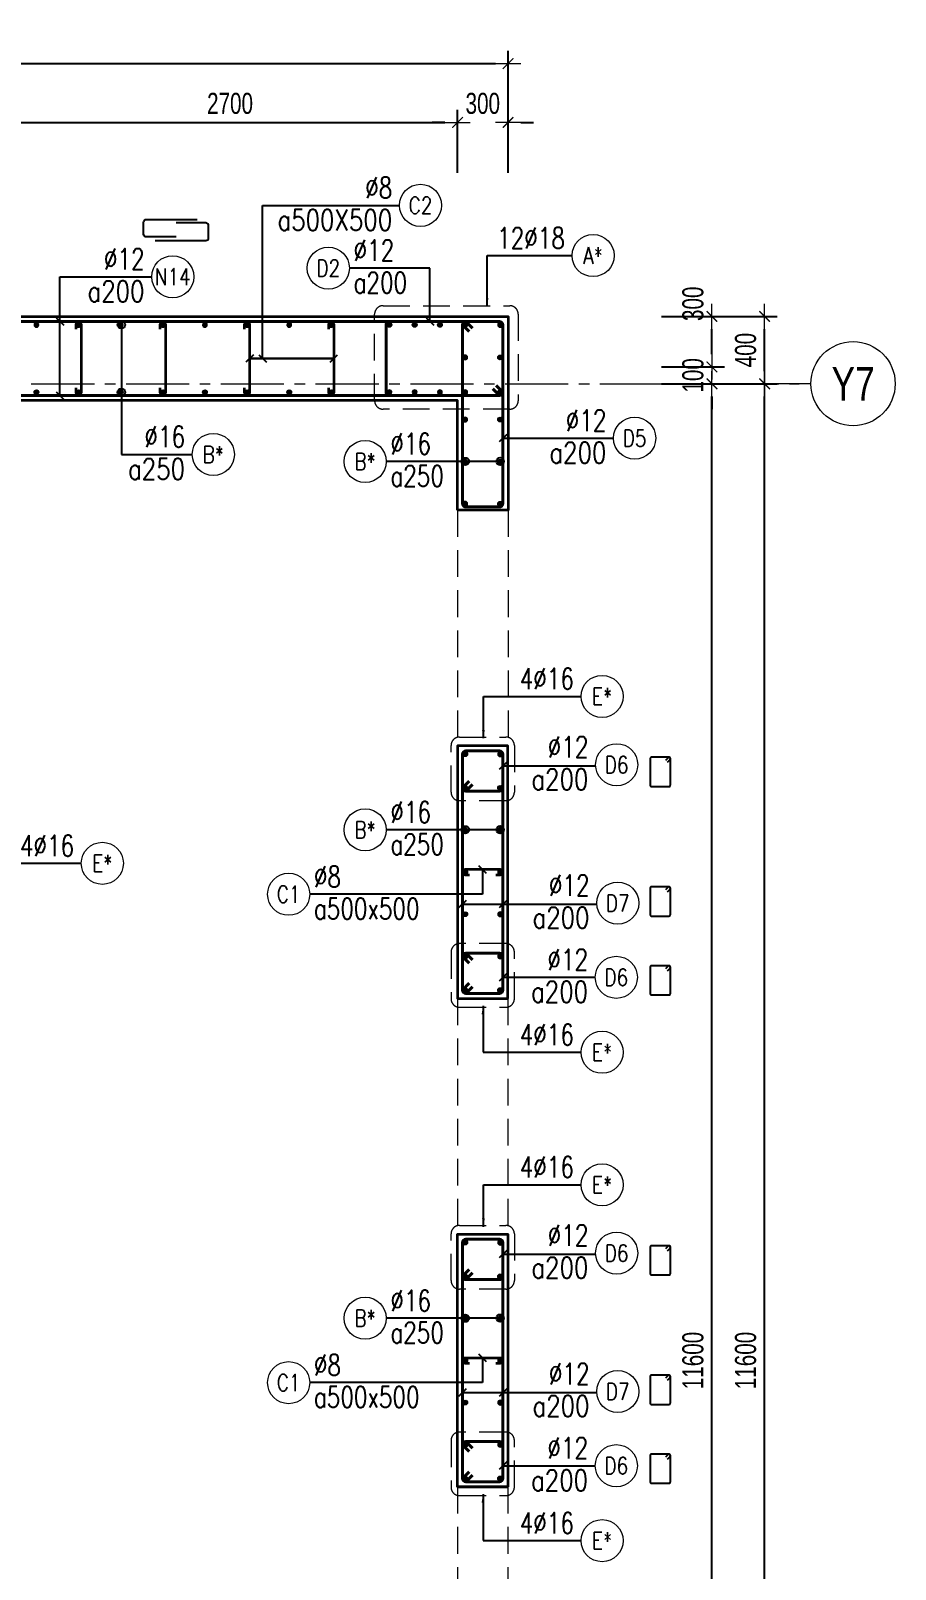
# Model space of a CAD drawing. Header units: millimetres. Extents: x 988833 to 1318015, y -9365 to 47591.
# Drawn here: x 1003774 to 1008904, y 37966 to 47101 of the extents above; entities that cross this region are included whole.
import ezdxf
from ezdxf.enums import TextEntityAlignment as Align

# ---------------------------------------------------------------- set-up
doc = ezdxf.new("R2010")
doc.units = ezdxf.units.MM
doc.header["$MEASUREMENT"] = 0
doc.linetypes.add('HIDDEN2', pattern=[4.7625, 3.175, -1.5875])
doc.linetypes.add('OF_Grid_1$0$CENTER2', pattern=[1.125, 0.75, -0.125, 0.125, -0.125])
doc.layers.get('0').update_dxf_attribs({"lineweight": 20})
doc.layers.get('Defpoints').update_dxf_attribs({"color": 151, "lineweight": 9})
for name, color, linetype, lineweight in [('KC-LEADER', 153, 'Continuous', 18), ('KC-THEP', 6, 'Continuous', 40), ('NDC_S_BEAM', 3, 'HIDDEN2', 20), ('NDC_S_DIM', 1, 'Continuous', 15), ('NDC_S_HIDDEN', 8, 'HIDDEN2', 13), ('NDC_S_LEADER', 1, 'Continuous', 15), ('NDC_S_REBAR', 4, 'Continuous', 35), ('NDC_S_STIRRUP', 4, 'Continuous', 40), ('NDC_S_VN TEXT', 7, 'Continuous', 20), ('NDC_S_WALL', 6, 'Continuous', 35), ('OF_Grid_1$0$NDC_S_AXIS', 5, 'OF_Grid_1$0$CENTER2', 13), ('OF_Grid_1$0$NDC_S_SYMBOL', 1, 'Continuous', 15), ('OF_Grid_1$0$NDC_S_TEXT SYMBOL', 7, 'Continuous', 20)]:
    doc.layers.add(name, color=color, linetype=linetype, lineweight=lineweight)
doc.layers.add('Leader', color=6, linetype='Continuous')
doc.layers.add('Ligature', color=1, linetype='Continuous')
doc.styles.add('NDC_ARIAL', font='arial.ttf', dxfattribs={"width": 0.85})
doc.styles.add('NDC_DIM', font='', dxfattribs={"width": 0.75})
doc.styles.add('NDC_EN TXT', font='romans.shx', dxfattribs={"width": 0.8})
doc.styles.add('OF_Grid_1$0$NDC_ANNO', font='', dxfattribs={"width": 0.8})
doc.styles.get('NDC_DIM').set_extended_font_data('Dotum')
doc.styles.get('OF_Grid_1$0$NDC_ANNO').set_extended_font_data('Dotum')
doc.dimstyles.new('NDC_1-50', dxfattribs={"dimscale": 50, "dimtxt": 2.5, "dimasz": 1, "dimexe": 1.5, "dimexo": 0, "dimgap": 0.8, "dimtad": 1, "dimdec": 0, "dimdsep": 46, "dimtxsty": 'NDC_ARIAL', "dimblk": 'DIMMARK', "dimcen": 49999.938995, "dimdle": 1.5, "dimclrd": 1, "dimclre": 1, "dimclrt": 3, "dimadec": 0, "dimazin": 0, "dimtfac": 1, "dimtdec": 0, "dimtix": 1, "dimtmove": 2, "dimatfit": 3, "dimfxl": 1, "dimarcsym": 0})
doc.dimstyles.new('NDC_dim_25', dxfattribs={"dimscale": 25, "dimtxt": 2.5, "dimasz": 1.5, "dimexe": 1.5, "dimexo": 2.5, "dimgap": 1, "dimtad": 1, "dimdec": 0, "dimzin": 0, "dimdsep": 46, "dimtxsty": 'NDC_DIM', "dimblk": 'DIMMARK', "dimcen": 0.09, "dimdle": 1.2, "dimclrd": 1, "dimclre": 1, "dimclrt": 3, "dimadec": 0, "dimazin": 0, "dimtfac": 1, "dimtdec": 0, "dimtix": 1, "dimtofl": 0, "dimtmove": 0, "dimatfit": 3, "dimfxl": 6, "dimfxlon": 1, "dimtolj": 1, "dimtzin": 0, "dimarcsym": 0})
doc.dimstyles.new('NDC_dim_30', dxfattribs={"dimscale": 30, "dimtxt": 2.5, "dimasz": 1.5, "dimexe": 1.5, "dimexo": 2.5, "dimgap": 1, "dimtad": 1, "dimdec": 0, "dimzin": 0, "dimdsep": 46, "dimtxsty": 'NDC_DIM', "dimblk": 'DIMMARK', "dimcen": 0.09, "dimdle": 1.2, "dimclrd": 1, "dimclre": 1, "dimclrt": 3, "dimadec": 0, "dimazin": 0, "dimtfac": 1, "dimtdec": 0, "dimtix": 1, "dimtofl": 0, "dimtmove": 0, "dimatfit": 3, "dimfxl": 6, "dimfxlon": 1, "dimtolj": 1, "dimtzin": 0, "dimarcsym": 0})
doc.dimstyles.new('NDC_dim_50', dxfattribs={"dimscale": 50, "dimtxt": 2.5, "dimasz": 1.5, "dimexe": 1.5, "dimexo": 2.5, "dimgap": 1, "dimtad": 1, "dimdec": 0, "dimzin": 0, "dimdsep": 46, "dimtxsty": 'NDC_DIM', "dimblk": 'DIMMARK', "dimcen": 0.09, "dimdle": 1.2, "dimclrd": 1, "dimclre": 1, "dimclrt": 3, "dimadec": 0, "dimazin": 0, "dimtfac": 1, "dimtdec": 0, "dimtix": 1, "dimtofl": 0, "dimtmove": 0, "dimatfit": 3, "dimfxl": 6, "dimfxlon": 1, "dimtolj": 1, "dimtzin": 0, "dimarcsym": 0})

# ---------------------------------------------------------------- blocks, each defined once
blk = doc.blocks.new('DIMMARK')
at = {"layer": 'NDC_S_DIM', "color": 1}
blk.add_line((-1.5, 0), (1, 0), dxfattribs=at)
at = {"layer": 'NDC_S_DIM', "color": 2, "const_width": 0.1}
blk.add_lwpolyline([(-0.42, -0.42), (0.42, 0.42)], dxfattribs=at)
blk = doc.blocks.new('*U9')
blk.add_circle((2.5, 0), 2.5)
at = {"layer": 'NDC_S_VN TEXT', "color": 3, "style": 'NDC_EN TXT', "width": 0.75}
blk.add_attdef('DK2', text='', height=2.5, dxfattribs=at).set_placement((-0.85, 0.85), align=Align.RIGHT)
at = {"layer": 'NDC_S_VN TEXT', "color": 7, "style": 'NDC_EN TXT', "width": 0.8}
blk.add_attdef('SH3', text='', height=2, dxfattribs=at).set_placement((2.5, 0), align=Align.MIDDLE)
blk = doc.blocks.new('THEP')
at = {"layer": 'KC-LEADER', "color": 6}
blk.add_circle((0, 0), 14, dxfattribs=at)
at = {"layer": 'KC-THEP'}
for p, q in [((-14, 0), (14, 0)), ((9.9, 9.9), (-9.9, -9.9)), ((-9.9, 9.9), (9.9, -9.9)), ((0, 14), (0, -14))]:
    blk.add_line(p, q, dxfattribs=at)
blk = doc.blocks.new('*U10')
blk.add_circle((2.5, 0), 2.5)
at = {"layer": 'NDC_S_VN TEXT', "color": 3, "style": 'NDC_EN TXT'}
for tag, width, p in [('DK2', 0.75, (-0.85, 0.85)), ('KC2', 0.8, (-0.85, -2.97))]:
    blk.add_attdef(tag, text='', height=2.5, dxfattribs=dict(at, width=width)).set_placement(p, align=Align.RIGHT)
at = {"layer": 'NDC_S_VN TEXT', "color": 7, "style": 'NDC_EN TXT', "width": 0.8}
blk.add_attdef('SH3', text='', height=2, dxfattribs=at).set_placement((2.5, 0), align=Align.MIDDLE)
blk = doc.blocks.new('*U137')
at = {"layer": 'KC-THEP', "xscale": -1, "rotation": 170.331435563619}
blk.add_blockref('THEP', (0, 200), dxfattribs=at)
at = {"layer": 'KC-THEP', "rotation": 9.668564436380946}
blk.add_blockref('THEP', (0, -200), dxfattribs=at)
blk = doc.blocks.new('*U136')
at = {"layer": 'NDC_S_HIDDEN', "color": 0, "linetype": 'ByBlock', "lineweight": -2, "transparency": 16777216}
for p in [(0, 0), (250, 0), (500, 0), (750, 0), (1000, 0), (1250, 0), (1500, 0), (1750, 0)]:
    blk.add_blockref('*U137', p, dxfattribs=at)
blk = doc.blocks.new('*U139')
at = {"layer": 'NDC_S_REBAR'}
blk.add_lwpolyline([(-15, 175), (-15, 200, -1), (15, 200), (15, -200, -1), (-15, -200), (-15, -175)], format="xyb", dxfattribs=at)
blk = doc.blocks.new('*U138')
at = {"layer": 'NDC_S_HIDDEN', "color": 0, "linetype": 'ByBlock', "lineweight": -2, "transparency": 16777216}
for p in [(0, 0), (500, 0), (1000, 0), (1500, 0)]:
    blk.add_blockref('*U139', p, dxfattribs=at)
blk = doc.blocks.new('*U11')
blk.add_circle((-2.5, 0), 2.5)
at = {"layer": 'NDC_S_VN TEXT', "color": 3, "style": 'NDC_EN TXT', "width": 0.75}
for tag, p in [('DK1', (0.5, 0.85)), ('KC1', (0.5, -2.97))]:
    blk.add_attdef(tag, p, '', height=2.5, dxfattribs=at)
at = {"layer": 'NDC_S_VN TEXT', "color": 7, "style": 'NDC_EN TXT', "width": 0.8}
blk.add_attdef('SH2', text='', height=2, dxfattribs=at).set_placement((-2.5, 0), align=Align.MIDDLE)
blk = doc.blocks.new('A$C72321851')
at = {"layer": 'Ligature'}
for points in [[(-60.9, -129.3), (-60.9, 170.9, -0.414214), (-43.3, 188.5), (25.8, 188.5, -0.414214), (43.4, 170.9), (43.4, -4.3)], [(-39.7, -4.3), (-39.7, -179.5, 0.414214), (-22.1, -197.1), (47, -197.1, 0.414214), (64.6, -179.5), (64.6, 120.7)]]:
    blk.add_lwpolyline(points, format="xyb", dxfattribs=at)
blk = doc.blocks.new('*D181')
at = {"layer": 'Defpoints', "color": 0, "ltscale": 200, "transparency": 16777216}
for p in [(1006606.6, 46906.4), (999806.4, 44783.5), (1006606.6, 44153.7)]:
    blk.add_point(p, dxfattribs=at)
at = {"layer": 'NDC_S_DIM', "color": 1, "lineweight": -2, "ltscale": 200, "transparency": 16777216}
for p, q in [((999806.4, 46606.4), (999806.4, 46981.4)), ((1006606.6, 46606.4), (1006606.6, 46981.4)), ((999881.4, 46906.4), (1006531.6, 46906.4))]:
    blk.add_line(p, q, dxfattribs=at)
at = {"layer": 'NDC_S_DIM', "color": 1, "lineweight": -2, "ltscale": 200, "transparency": 16777216, "xscale": 75, "yscale": 75, "zscale": 75, "rotation": 180}
blk.add_blockref('DIMMARK', (999806.4, 46906.4), dxfattribs=at)
at = {"layer": 'NDC_S_DIM', "color": 1, "lineweight": -2, "ltscale": 200, "transparency": 16777216, "xscale": 75, "yscale": 75, "zscale": 75}
blk.add_blockref('DIMMARK', (1006606.6, 46906.4), dxfattribs=at)
at = {"layer": 'NDC_S_DIM', "color": 3, "ltscale": 200, "transparency": 16777216, "insert": (1003206.5, 47019), "char_height": 125, "attachment_point": 5, "style": 'NDC_DIM'}
blk.add_mtext('\\A1;6800', dxfattribs=at)
blk = doc.blocks.new('*D189')
at = {"layer": 'Defpoints', "color": 0, "transparency": 16777216}
for p in [(1005976.3, 45004.9), (1007816.4, 45004.9), (1005867, 33404.9)]:
    blk.add_point(p, dxfattribs=at)
at = {"layer": 'NDC_S_DIM', "color": 1, "lineweight": -2, "transparency": 16777216}
for p, q in [((1007516.4, 45004.9), (1007891.4, 45004.9)), ((1007816.4, 33479.9), (1007816.4, 44929.9)), ((1007516.4, 33404.9), (1007891.4, 33404.9))]:
    blk.add_line(p, q, dxfattribs=at)
at = {"layer": 'NDC_S_DIM', "color": 1, "lineweight": -2, "transparency": 16777216, "xscale": 75, "yscale": 75, "zscale": 75}
for p, rotation in [((1007816.4, 45004.9), 90), ((1007816.4, 33404.9), 270)]:
    blk.add_blockref('DIMMARK', p, dxfattribs=dict(at, rotation=rotation))
at = {"layer": 'NDC_S_DIM', "color": 3, "transparency": 16777216, "insert": (1007703.8, 39204.9), "char_height": 125, "attachment_point": 5, "rotation": 90, "style": 'NDC_DIM'}
blk.add_mtext('\\A1;11600', dxfattribs=at)
blk = doc.blocks.new('*D190')
at = {"layer": 'Defpoints', "color": 0, "ltscale": 200, "transparency": 16777216}
for p in [(1006305.6, 45104.9), (1007816.4, 45104.9), (1005976.3, 45004.9)]:
    blk.add_point(p, dxfattribs=at)
at = {"layer": 'NDC_S_DIM', "color": 1, "lineweight": -2, "ltscale": 200, "transparency": 16777216}
for p, q in [((1007816.4, 45179.9), (1007816.4, 45254.9)), ((1007516.4, 45104.9), (1007891.4, 45104.9)), ((1007516.4, 45004.9), (1007891.4, 45004.9)), ((1007816.4, 44929.9), (1007816.4, 44854.9))]:
    blk.add_line(p, q, dxfattribs=at)
at = {"layer": 'NDC_S_DIM', "color": 1, "lineweight": -2, "ltscale": 200, "transparency": 16777216, "xscale": 75, "yscale": 75, "zscale": 75}
for p, rotation in [((1007816.4, 45104.9), 270), ((1007816.4, 45004.9), 90)]:
    blk.add_blockref('DIMMARK', p, dxfattribs=dict(at, rotation=rotation))
at = {"layer": 'NDC_S_DIM', "color": 3, "ltscale": 200, "transparency": 16777216, "insert": (1007703.8, 45054.9), "char_height": 125, "attachment_point": 5, "rotation": 90, "style": 'NDC_DIM'}
blk.add_mtext('\\A1;100', dxfattribs=at)
blk = doc.blocks.new('*D191')
at = {"layer": 'Defpoints', "color": 0, "ltscale": 200, "transparency": 16777216}
for p in [(1006605.6, 45404.9), (1007816.4, 45404.9), (1006305.6, 45104.9)]:
    blk.add_point(p, dxfattribs=at)
at = {"layer": 'NDC_S_DIM', "color": 1, "lineweight": -2, "ltscale": 200, "transparency": 16777216}
for p, q in [((1007516.4, 45404.9), (1007891.4, 45404.9)), ((1007816.4, 45179.9), (1007816.4, 45329.9)), ((1007516.4, 45104.9), (1007891.4, 45104.9))]:
    blk.add_line(p, q, dxfattribs=at)
at = {"layer": 'NDC_S_DIM', "color": 1, "lineweight": -2, "ltscale": 200, "transparency": 16777216, "xscale": 75, "yscale": 75, "zscale": 75}
for p, rotation in [((1007816.4, 45404.9), 90), ((1007816.4, 45104.9), 270)]:
    blk.add_blockref('DIMMARK', p, dxfattribs=dict(at, rotation=rotation))
at = {"layer": 'NDC_S_DIM', "color": 3, "ltscale": 200, "transparency": 16777216, "insert": (1007703.8, 45479.9), "char_height": 125, "attachment_point": 5, "rotation": 90, "style": 'NDC_DIM'}
blk.add_mtext('\\A1;300', dxfattribs=at)
blk = doc.blocks.new('*D166')
at = {"layer": 'Defpoints', "color": 0, "ltscale": 200, "transparency": 16777216}
for p in [(1006491.8, 45004.9), (1008129, 45004.9), (1006491.7, 33405.2)]:
    blk.add_point(p, dxfattribs=at)
at = {"layer": 'NDC_S_DIM', "color": 1, "lineweight": -2, "ltscale": 200, "transparency": 16777216}
for p, q in [((1007829, 45004.9), (1008204, 45004.9)), ((1008129, 33480.2), (1008129, 44929.9)), ((1007829, 33405.2), (1008204, 33405.2))]:
    blk.add_line(p, q, dxfattribs=at)
at = {"layer": 'NDC_S_DIM', "color": 1, "lineweight": -2, "ltscale": 200, "transparency": 16777216, "xscale": 75, "yscale": 75, "zscale": 75}
for p, rotation in [((1008129, 45004.9), 90), ((1008129, 33405.2), 270)]:
    blk.add_blockref('DIMMARK', p, dxfattribs=dict(at, rotation=rotation))
at = {"layer": 'NDC_S_DIM', "color": 3, "ltscale": 200, "transparency": 16777216, "insert": (1008016.4, 39205), "char_height": 125, "attachment_point": 5, "rotation": 90, "style": 'NDC_DIM'}
blk.add_mtext('\\A1;11600', dxfattribs=at)
blk = doc.blocks.new('*D167')
at = {"layer": 'Defpoints', "color": 0, "ltscale": 200, "transparency": 16777216}
for p in [(1006605.6, 45404.9), (1008129, 45404.9), (1006491.8, 45004.9)]:
    blk.add_point(p, dxfattribs=at)
at = {"layer": 'NDC_S_DIM', "color": 1, "lineweight": -2, "ltscale": 200, "transparency": 16777216}
for p, q in [((1007829, 45404.9), (1008204, 45404.9)), ((1008129, 45079.9), (1008129, 45329.9)), ((1007829, 45004.9), (1008204, 45004.9))]:
    blk.add_line(p, q, dxfattribs=at)
at = {"layer": 'NDC_S_DIM', "color": 1, "lineweight": -2, "ltscale": 200, "transparency": 16777216, "xscale": 75, "yscale": 75, "zscale": 75}
for p, rotation in [((1008129, 45404.9), 90), ((1008129, 45004.9), 270)]:
    blk.add_blockref('DIMMARK', p, dxfattribs=dict(at, rotation=rotation))
at = {"layer": 'NDC_S_DIM', "color": 3, "ltscale": 200, "transparency": 16777216, "insert": (1008016.4, 45204.9), "char_height": 125, "attachment_point": 5, "rotation": 90, "style": 'NDC_DIM'}
blk.add_mtext('\\A1;400', dxfattribs=at)
blk = doc.blocks.new('*U57')
at = {"layer": 'OF_Grid_1$0$NDC_S_SYMBOL'}
blk.add_line((-5, 0), (-9, 0), dxfattribs=at)
blk.add_circle((0, 0), 5, dxfattribs=at)
at = {"layer": 'OF_Grid_1$0$NDC_S_TEXT SYMBOL', "color": 7, "style": 'OF_Grid_1$0$NDC_ANNO', "width": 0.8}
blk.add_attdef('GRID', text='', height=4, rotation=90, dxfattribs=at).set_placement((0, 0), align=Align.MIDDLE)
blk = doc.blocks.new('*D142')
at = {"layer": 'Defpoints', "color": 0, "ltscale": 200, "transparency": 16777216}
for p in [(1006306.4, 46556.7), (1003606.4, 44853.7), (1006306.4, 44718.9)]:
    blk.add_point(p, dxfattribs=at)
at = {"layer": 'NDC_S_DIM', "color": 1, "lineweight": -2, "ltscale": 200, "transparency": 16777216}
for p, q in [((1003606.4, 46256.7), (1003606.4, 46631.7)), ((1006306.4, 46256.7), (1006306.4, 46631.7)), ((1003681.4, 46556.7), (1006231.4, 46556.7))]:
    blk.add_line(p, q, dxfattribs=at)
at = {"layer": 'NDC_S_DIM', "color": 1, "lineweight": -2, "ltscale": 200, "transparency": 16777216, "xscale": 75, "yscale": 75, "zscale": 75, "rotation": 180}
blk.add_blockref('DIMMARK', (1003606.4, 46556.7), dxfattribs=at)
at = {"layer": 'NDC_S_DIM', "color": 1, "lineweight": -2, "ltscale": 200, "transparency": 16777216, "xscale": 75, "yscale": 75, "zscale": 75}
blk.add_blockref('DIMMARK', (1006306.4, 46556.7), dxfattribs=at)
at = {"layer": 'NDC_S_DIM', "color": 3, "ltscale": 200, "transparency": 16777216, "insert": (1004956.4, 46669.2), "char_height": 125, "attachment_point": 5, "style": 'NDC_DIM'}
blk.add_mtext('\\A1;2700', dxfattribs=at)
blk = doc.blocks.new('*D143')
at = {"layer": 'Defpoints', "color": 0, "ltscale": 200, "transparency": 16777216}
for p in [(1006606.4, 46556.7), (1006306.4, 44718.9), (1006606.4, 44718.9)]:
    blk.add_point(p, dxfattribs=at)
at = {"layer": 'NDC_S_DIM', "color": 1, "lineweight": -2, "ltscale": 200, "transparency": 16777216}
for p, q in [((1006306.4, 46256.7), (1006306.4, 46631.7)), ((1006606.4, 46256.7), (1006606.4, 46631.7)), ((1006231.4, 46556.7), (1006156.4, 46556.7)), ((1006681.4, 46556.7), (1006756.4, 46556.7))]:
    blk.add_line(p, q, dxfattribs=at)
at = {"layer": 'NDC_S_DIM', "color": 1, "lineweight": -2, "ltscale": 200, "transparency": 16777216, "xscale": 75, "yscale": 75, "zscale": 75}
blk.add_blockref('DIMMARK', (1006306.4, 46556.7), dxfattribs=at)
at = {"layer": 'NDC_S_DIM', "color": 1, "lineweight": -2, "ltscale": 200, "transparency": 16777216, "xscale": 75, "yscale": 75, "zscale": 75, "rotation": 180}
blk.add_blockref('DIMMARK', (1006606.4, 46556.7), dxfattribs=at)
at = {"layer": 'NDC_S_DIM', "color": 3, "ltscale": 200, "transparency": 16777216, "insert": (1006456.4, 46669.2), "char_height": 125, "attachment_point": 5, "style": 'NDC_DIM'}
blk.add_mtext('\\A1;300', dxfattribs=at)

msp = doc.modelspace()

# ---------------------------------------------------------------- linework, layer by layer
at = {"layer": 'Ligature'}
for points in [[(1007551.7, 42757.1), (1007567.6, 42773.1, 0.668179), (1007561.9, 42787), (1007457.2, 42787, 0.414214), (1007449.1, 42778.9), (1007449.1, 42621.8, 0.414214), (1007457.2, 42613.6), (1007561.9, 42613.6, 0.414214), (1007570, 42621.8), (1007570, 42778.9, 0.668179), (1007556.1, 42784.6), (1007540.1, 42768.7)], [(1007551.7, 41988), (1007567.6, 42003.9, 0.668179), (1007561.8, 42017.9), (1007457.2, 42017.9, 0.414214), (1007449.1, 42009.7), (1007449.1, 41852.6, 0.414214), (1007457.2, 41844.4), (1007561.8, 41844.4, 0.414214), (1007570, 41852.6), (1007570, 42009.7, 0.668179), (1007556.1, 42015.5), (1007540.1, 41999.5)], [(1007551.7, 41519.4), (1007567.6, 41535.4, 0.668179), (1007561.8, 41549.3), (1007457.2, 41549.3, 0.414214), (1007449.1, 41541.1), (1007449.1, 41384, 0.414214), (1007457.2, 41375.9), (1007561.8, 41375.9, 0.414214), (1007570, 41384), (1007570, 41541.1, 0.668179), (1007556.1, 41546.9), (1007540.1, 41530.9)], [(1007551.7, 39857.1), (1007567.6, 39873.1, 0.668179), (1007561.9, 39887), (1007457.2, 39887, 0.414214), (1007449.1, 39878.9), (1007449.1, 39721.8, 0.414214), (1007457.2, 39713.6), (1007561.9, 39713.6, 0.414214), (1007570, 39721.8), (1007570, 39878.9, 0.668179), (1007556.1, 39884.6), (1007540.1, 39868.7)], [(1007551.7, 39088), (1007567.6, 39103.9, 0.668179), (1007561.8, 39117.9), (1007457.2, 39117.9, 0.414214), (1007449.1, 39109.7), (1007449.1, 38952.6, 0.414214), (1007457.2, 38944.4), (1007561.8, 38944.4, 0.414214), (1007570, 38952.6), (1007570, 39109.7, 0.668179), (1007556.1, 39115.5), (1007540.1, 39099.5)], [(1007551.7, 38619.4), (1007567.6, 38635.4, 0.668179), (1007561.8, 38649.3), (1007457.2, 38649.3, 0.414214), (1007449.1, 38641.1), (1007449.1, 38484, 0.414214), (1007457.2, 38475.9), (1007561.8, 38475.9, 0.414214), (1007570, 38484), (1007570, 38641.1, 0.668179), (1007556.1, 38646.9), (1007540.1, 38630.9)]]:
    msp.add_lwpolyline(points, format="xyb", dxfattribs=at)
at = {"layer": 'NDC_S_BEAM', "ltscale": 50}
for p, q in [((1006306.4, 44254.9), (1006306.4, 42854.9)), ((1006606.4, 44254.9), (1006606.4, 42854.9)), ((1006305.6, 41354.9), (1006305.6, 39954.9)), ((1006605.6, 41354.9), (1006605.6, 39954.9)), ((1006305.6, 38454.9), (1006305.6, 37054.9)), ((1006605.6, 38454.9), (1006605.6, 37054.9))]:
    msp.add_line(p, q, dxfattribs=at)
at = {"layer": 'NDC_S_HIDDEN', "ltscale": 50}
for points in [[(1005864.3, 45468.3), (1006616.6, 45468.3, -0.414214), (1006666.6, 45418.3), (1006666.6, 44904.3, -0.414214), (1006616.6, 44854.3), (1005864.3, 44854.3, -0.414214), (1005814.3, 44904.3), (1005814.3, 45418.3, -0.414214)], [(1006318, 42907), (1006593.9, 42907, -0.414214), (1006643.9, 42857), (1006643.9, 42579.4, -0.414214), (1006593.9, 42529.4), (1006318, 42529.4, -0.414214), (1006268, 42579.4), (1006268, 42857, -0.414214)], [(1006318, 41302.9), (1006593.9, 41302.9, 0.414214), (1006643.9, 41352.9), (1006643.9, 41630.4, 0.414214), (1006593.9, 41680.4), (1006318, 41680.4, 0.414214), (1006268, 41630.4), (1006268, 41352.9, 0.414214)], [(1006318, 40007), (1006593.9, 40007, -0.414214), (1006643.9, 39957), (1006643.9, 39679.4, -0.414214), (1006593.9, 39629.4), (1006318, 39629.4, -0.414214), (1006268, 39679.4), (1006268, 39957, -0.414214)], [(1006318, 38402.9), (1006593.9, 38402.9, 0.414214), (1006643.9, 38452.9), (1006643.9, 38730.4, 0.414214), (1006593.9, 38780.4), (1006318, 38780.4, 0.414214), (1006268, 38730.4), (1006268, 38452.9, 0.414214)]]:
    msp.add_lwpolyline(points, format="xyb", close=True, dxfattribs=at)
at = {"layer": 'NDC_S_REBAR'}
for points in [[(1006534.2, 42089.9), (1006559.2, 42089.9, 1), (1006559.2, 42119.9), (1006352.1, 42119.9, 1), (1006352.1, 42089.9), (1006377.1, 42089.9)], [(1006534.2, 39189.9), (1006559.2, 39189.9, 1), (1006559.2, 39219.9), (1006352.1, 39219.9, 1), (1006352.1, 39189.9), (1006377.1, 39189.9)]]:
    msp.add_lwpolyline(points, format="xyb", dxfattribs=at)
at = {"layer": 'NDC_S_STIRRUP'}
for points in [[(1006515.6, 44974.9), (1006555.6, 44934.9, 0.414214), (1006575.6, 44954.9), (1006575.6, 45354.9, 0.414214), (1006555.6, 45374.9), (1002406.8, 45374.9, 0.414214), (1002386.8, 45354.9), (1002386.8, 44954.9, 0.414214), (1002406.8, 44934.9), (1006555.6, 44934.9, 0.414214), (1006575.6, 44954.9), (1006535.6, 44994.9)], [(1006515.6, 44974.9), (1006555.6, 44934.9, 0.414214), (1006575.6, 44954.9), (1006575.6, 45354.9, 0.414214), (1006555.6, 45374.9), (1005902.1, 45374.9, 0.414214), (1005882.1, 45354.9), (1005882.1, 44954.9, 0.414214), (1005902.1, 44934.9), (1006555.6, 44934.9, 0.414214), (1006575.6, 44954.9), (1006535.6, 44994.9)], [(1006375.6, 45314.9), (1006335.6, 45354.9, -0.414214), (1006355.6, 45374.9), (1006555.6, 45374.9, -0.414214), (1006575.6, 45354.9), (1006575.6, 44293.5, -0.414214), (1006555.6, 44273.5), (1006355.6, 44273.5, -0.414214), (1006335.6, 44293.5), (1006335.6, 45354.9, -0.414214), (1006355.6, 45374.9), (1006395.6, 45334.9)], [(1006375.6, 41444.9), (1006335.6, 41404.9, 0.414214), (1006355.6, 41384.9), (1006555.6, 41384.9, 0.414214), (1006575.6, 41404.9), (1006575.6, 42804.9, 0.414214), (1006555.6, 42824.9), (1006355.6, 42824.9, 0.414214), (1006335.6, 42804.9), (1006335.6, 41404.9, 0.414214), (1006355.6, 41384.9), (1006395.6, 41424.9)], [(1006375.6, 42645.4), (1006335.6, 42605.4, 0.414214), (1006355.6, 42585.4), (1006555.6, 42585.4, 0.414214), (1006575.6, 42605.4), (1006575.6, 42804.9, 0.414214), (1006555.6, 42824.9), (1006355.6, 42824.9, 0.414214), (1006335.6, 42804.9), (1006335.6, 42605.4, 0.414214), (1006355.6, 42585.4), (1006395.6, 42625.4)], [(1006375.6, 41564.4), (1006335.6, 41604.4, -0.414214), (1006355.6, 41624.4), (1006555.6, 41624.4, -0.414214), (1006575.6, 41604.4), (1006575.6, 41404.9, -0.414214), (1006555.6, 41384.9), (1006355.6, 41384.9, -0.414214), (1006335.6, 41404.9), (1006335.6, 41604.4, -0.414214), (1006355.6, 41624.4), (1006395.6, 41584.4)], [(1006375.6, 38544.9), (1006335.6, 38504.9, 0.414214), (1006355.6, 38484.9), (1006555.6, 38484.9, 0.414214), (1006575.6, 38504.9), (1006575.6, 39904.9, 0.414214), (1006555.6, 39924.9), (1006355.6, 39924.9, 0.414214), (1006335.6, 39904.9), (1006335.6, 38504.9, 0.414214), (1006355.6, 38484.9), (1006395.6, 38524.9)], [(1006375.6, 39745.4), (1006335.6, 39705.4, 0.414214), (1006355.6, 39685.4), (1006555.6, 39685.4, 0.414214), (1006575.6, 39705.4), (1006575.6, 39904.9, 0.414214), (1006555.6, 39924.9), (1006355.6, 39924.9, 0.414214), (1006335.6, 39904.9), (1006335.6, 39705.4, 0.414214), (1006355.6, 39685.4), (1006395.6, 39725.4)], [(1006375.6, 38664.4), (1006335.6, 38704.4, -0.414214), (1006355.6, 38724.4), (1006555.6, 38724.4, -0.414214), (1006575.6, 38704.4), (1006575.6, 38504.9, -0.414214), (1006555.6, 38484.9), (1006355.6, 38484.9, -0.414214), (1006335.6, 38504.9), (1006335.6, 38704.4, -0.414214), (1006355.6, 38724.4), (1006395.6, 38684.4)]]:
    msp.add_lwpolyline(points, format="xyb", dxfattribs=at)
at = {"layer": 'NDC_S_WALL'}
for p, q in [((1006305.6, 41354.9), (1006605.6, 41354.9)), ((1006305.6, 38454.9), (1006605.6, 38454.9))]:
    msp.add_line(p, q, dxfattribs=at)
for points in [[(1002357.6, 45404.9), (1006606.4, 45404.9), (1006606.4, 45404.9), (1006606.4, 44254.9), (1006306.4, 44254.9)], [(1006306.4, 44254.9), (1006306.4, 44904.9), (1003606.4, 44904.9), (1003606.4, 33504.9)], [(1006605.6, 41354.9), (1006605.6, 42854.9), (1006305.6, 42854.9), (1006305.6, 41354.9), (1006605.6, 41354.9)], [(1006605.6, 38454.9), (1006305.6, 38454.9), (1006305.6, 39954.9), (1006605.6, 39954.9), (1006605.6, 38454.9)]]:
    msp.add_lwpolyline(points, dxfattribs=at)
at = {"layer": 'OF_Grid_1$0$NDC_S_AXIS', "ltscale": 500}
msp.add_line((989714, 45004.9), (1008334.6, 45004.9), dxfattribs=at)

# ---------------------------------------------------------------- block references
at = {"layer": 'KC-THEP'}
for p, rotation in [((1005902.1, 45354.9), 189.6685644363809), ((1006052.1, 45354.9), 189.6685644363809), ((1006202.1, 45354.9), 189.6685644363809), ((1006352.1, 45354.9), 189.6685644363809), ((1006559.2, 45161), 9.66856443638095), ((1006559.2, 44954.9), 9.66856443638095), ((1006559.2, 44792.1), 9.66856443638095), ((1006559.2, 44542.1), 9.66856443638095), ((1006559.2, 44292.1), 9.66856443638095), ((1006352.1, 42804.9), 189.6685644363809), ((1006559.2, 42604.9), 9.668564436380926), ((1006352.1, 42354.9), 189.6685644363809), ((1006352.1, 42104.9), 189.6685644363809), ((1006352.1, 41854.9), 189.6685644363809), ((1006352.1, 41604.9), 189.6685644363809), ((1006559.2, 41404.9), 9.668564436380946), ((1006352.1, 39904.9), 189.6685644363809), ((1006559.2, 39704.9), 9.668564436380926), ((1006352.1, 39454.9), 189.6685644363809), ((1006352.1, 39204.9), 189.6685644363809), ((1006352.1, 38954.9), 189.6685644363809), ((1006352.1, 38704.9), 189.6685644363809), ((1006559.2, 38504.9), 9.668564436380946)]:
    msp.add_blockref('THEP', p, dxfattribs=dict(at, rotation=rotation))
at = {"layer": 'KC-THEP', "xscale": -1}
for p, rotation in [((1006559.2, 45354.9), 170.331435563619), ((1006352.1, 45161), 350.3314355636191), ((1005902.1, 44954.9), 350.3314355636191), ((1006052.1, 44954.9), 350.3314355636191), ((1006202.1, 44954.9), 350.3314355636191), ((1006352.1, 44954.9), 350.3314355636191), ((1006352.1, 44792.1), 350.3314355636191), ((1006352.1, 44542.1), 350.3314355636191), ((1006352.1, 44292.1), 350.3314355636191), ((1006559.2, 42804.9), 170.331435563619), ((1006352.1, 42604.9), 350.3314355636191), ((1006559.2, 42354.9), 170.331435563619), ((1006559.2, 42104.9), 170.331435563619), ((1006559.2, 41854.9), 170.331435563619), ((1006559.2, 41604.9), 170.331435563619), ((1006352.1, 41404.9), 350.3314355636191), ((1006559.2, 39904.9), 170.331435563619), ((1006352.1, 39704.9), 350.3314355636191), ((1006559.2, 39454.9), 170.331435563619), ((1006559.2, 39204.9), 170.331435563619), ((1006559.2, 38954.9), 170.331435563619), ((1006559.2, 38704.9), 170.331435563619), ((1006352.1, 38504.9), 350.3314355636191)]:
    msp.add_blockref('THEP', p, dxfattribs=dict(at, rotation=rotation))
at = {"layer": 'Leader', "xscale": -1, "rotation": 270.0000000000001}
msp.add_blockref('A$C72321851', (1004640.9, 45916.3), dxfattribs=at)
at = {"layer": 'NDC_S_HIDDEN'}
for name, p in [('*U136', (1003807.5, 45154.9)), ('*U138', (1004057.5, 45154.9))]:
    msp.add_blockref(name, p, dxfattribs=at)
at = {"layer": 'NDC_S_VN TEXT', "xscale": 50, "yscale": 50, "zscale": 50}
for name, p, values in [('*U10', (1005961.7, 46064.2), {'SH3': 'C2', 'DK2': '%%c8', 'KC2': 'a500X500'}), ('*U9', (1006986.1, 45766.2), {'SH3': 'A*', 'DK2': '12%%C18'}), ('*U10', (1004491.4, 45640.2), {'SH3': 'N14', 'DK2': '%%C12', 'KC2': 'a200'}), ('*U11', (1005664.5, 45691.6), {'SH2': 'D2', 'DK1': '%%C12', 'KC1': 'a200'}), ('*U10', (1007232.4, 44681.8), {'SH3': 'D5', 'DK2': '%%C12', 'KC2': 'a200'}), ('*U10', (1004732.1, 44585.2), {'SH3': 'B*', 'DK2': '%%C16', 'KC2': 'a250'}), ('*U11', (1005883.2, 44543.4), {'SH2': 'B*', 'DK1': '%%C16', 'KC1': 'a250'}), ('*U9', (1007039.5, 43148.5), {'SH3': 'E*', 'DK2': '4%%c16'}), ('*U10', (1007125.8, 42742.8), {'SH3': 'D6', 'DK2': '%%c12', 'KC2': 'a200'}), ('*U11', (1005883.2, 42356.2), {'SH2': 'B*', 'DK1': '%%C16', 'KC1': 'a250'}), ('*U9', (1004073.6, 42157.5), {'SH3': 'E*', 'DK2': '4%%C16'}), ('*U11', (1005429.2, 41973.6), {'SH2': 'C1', 'DK1': '%%c8', 'KC1': 'a500x500'}), ('*U10', (1007132.3, 41921.1), {'SH3': 'D7', 'DK2': '%%c12', 'KC2': 'a200'}), ('*U10', (1007123.9, 41480.4), {'SH3': 'D6', 'DK2': '%%c12', 'KC2': 'a200'}), ('*U9', (1007039.5, 41035.4), {'SH3': 'E*', 'DK2': '4%%c16'}), ('*U9', (1007039.5, 40248.5), {'SH3': 'E*', 'DK2': '4%%c16'}), ('*U10', (1007125.8, 39842.8), {'SH3': 'D6', 'DK2': '%%c12', 'KC2': 'a200'}), ('*U11', (1005883.2, 39456.2), {'SH2': 'B*', 'DK1': '%%C16', 'KC1': 'a250'}), ('*U11', (1005429.2, 39073.6), {'SH2': 'C1', 'DK1': '%%c8', 'KC1': 'a500x500'}), ('*U10', (1007132.3, 39021.1), {'SH3': 'D7', 'DK2': '%%c12', 'KC2': 'a200'}), ('*U10', (1007123.9, 38580.4), {'SH3': 'D6', 'DK2': '%%c12', 'KC2': 'a200'}), ('*U9', (1007039.5, 38135.4), {'SH3': 'E*', 'DK2': '4%%c16'})]:
    msp.add_blockref(name, p, dxfattribs=at).add_auto_attribs(values)
at = {"layer": 'OF_Grid_1$0$NDC_S_AXIS'}
ref = msp.add_blockref('*U57', (1008654, 45005.2), dxfattribs=dict(at, xscale=50, yscale=50, zscale=50))
ref.add_attrib('GRID', 'Y7', dxfattribs={"layer": 'OF_Grid_1$0$NDC_S_TEXT SYMBOL', "color": 7, "height": 200, "style": 'OF_Grid_1$0$NDC_ANNO', "width": 0.8}).set_placement((1008654, 45005.2), align=Align.MIDDLE)

# ---------------------------------------------------------------- dimensions: what is measured, and where the dimension line sits
at = {"layer": 'NDC_S_DIM', "ltscale": 200}
for base, p1, p2, picture, middle in [((1006606.6, 46906.4), (999806.4, 44783.5), (1006606.6, 44153.7), '*D181', (1003206.5, 47019)), ((1006306.4, 46556.7), (1003606.4, 44853.7), (1006306.4, 44718.9), '*D142', (1004956.4, 46669.2)), ((1006606.4, 46556.7), (1006306.4, 44718.9), (1006606.4, 44718.9), '*D143', (1006456.4, 46669.2))]:
    dim = msp.add_linear_dim(base=base, p1=p1, p2=p2, dimstyle='NDC_dim_50', override={"dimtmove": 1}, dxfattribs=at)
    dim.commit()
    dim.dimension.update_dxf_attribs({"geometry": picture, "text_midpoint": middle})
dim = msp.add_linear_dim(base=(1007816.4, 45404.9), p1=(1006305.6, 45104.9), p2=(1006605.6, 45404.9), angle=90, dimstyle='NDC_dim_50', override={"dimtmove": 1}, dxfattribs=at)
dim.commit()
dim.dimension.update_dxf_attribs({"geometry": '*D191', "text_midpoint": (1007816.4, 45479.9), "dimtype": 160})
for base, p1, p2, picture, middle in [((1008129, 45404.9), (1006491.8, 45004.9), (1006605.6, 45404.9), '*D167', (1008016.4, 45204.9)), ((1007816.4, 45104.9), (1005976.3, 45004.9), (1006305.6, 45104.9), '*D190', (1007703.8, 45054.9)), ((1008129, 45004.9), (1006491.7, 33405.2), (1006491.8, 45004.9), '*D166', (1008016.4, 39205))]:
    dim = msp.add_linear_dim(base=base, p1=p1, p2=p2, angle=90, dimstyle='NDC_dim_50', override={"dimtmove": 1}, dxfattribs=at)
    dim.commit()
    dim.dimension.update_dxf_attribs({"geometry": picture, "text_midpoint": middle})
at = {"layer": 'NDC_S_DIM'}
dim = msp.add_linear_dim(base=(1007816.4, 45004.9), p1=(1005867, 33404.9), p2=(1005976.3, 45004.9), angle=90, dimstyle='NDC_dim_50', override={"dimtmove": 1}, dxfattribs=at)
dim.commit()
dim.dimension.update_dxf_attribs({"geometry": '*D189', "text_midpoint": (1007703.8, 39204.9)})

# ---------------------------------------------------------------- leaders
at = {"layer": 'NDC_S_LEADER'}
for points, dimstyle, override in [([(1005149.6, 45154.9), (1005148.8, 46064.2), (1005961.7, 46064.2)], 'NDC_dim_30', {"dimtad": 0, "dimldrblk": 'Oblique'}), ([(1006143, 45374.9), (1006143, 45691.6), (1005664.5, 45691.6)], 'NDC_dim_30', {"dimtad": 0, "dimldrblk": 'Oblique'}), ([(1006482.4, 45468.3), (1006482.4, 45766.2), (1006986.1, 45766.2)], 'NDC_dim_30', {"dimtad": 0}), ([(1003946.6, 44934.9), (1003946.6, 45640), (1004491.4, 45640)], 'NDC_dim_30', {"dimtad": 0, "dimldrblk": 'Oblique'}), ([(1003946.6, 45374.9), (1003946.6, 45640), (1004491.4, 45640)], 'NDC_dim_30', {"dimtad": 0, "dimldrblk": 'Oblique'}), ([(1004311.5, 45354.9), (1004311.5, 44585), (1004732.1, 44585)], 'NDC_dim_30', {"dimgap": 1, "dimtad": 0, "dimldrblk": 'Origin'}), ([(1005072.5, 45154.9), (1005572.5, 45154.9)], 'NDC_dim_30', {"dimtad": 0, "dimldrblk": 'Oblique'}), ([(1005572.5, 45154.9), (1005072.5, 45154.9)], 'NDC_dim_30', {"dimtad": 0, "dimldrblk": 'Oblique'}), ([(1004311.5, 44954.9), (1004311.5, 44585), (1004732.1, 44585)], 'NDC_dim_30', {"dimgap": 1, "dimtad": 0, "dimldrblk": 'Origin'}), ([(1006575.6, 44681.8), (1007232.4, 44681.8)], 'NDC_dim_30', {"dimtad": 0, "dimldrblk": 'Oblique'}), ([(1006559.5, 44543.9), (1005883.2, 44543.4)], 'NDC_dim_30', {"dimtad": 0, "dimldrblk": 'Origin'}), ([(1006351.9, 44543.6), (1005883.2, 44543.4)], 'NDC_dim_30', {"dimtad": 0, "dimldrblk": 'Origin'}), ([(1006460.2, 42899.6), (1006460.2, 43148.5), (1007041.8, 43148.5)], 'NDC_1-50', {"dimgap": 0.8, "dimtad": 0}), ([(1006575.6, 42736.5), (1007126, 42736.5)], 'NDC_dim_30', {"dimtad": 0, "dimldrblk": 'Oblique'}), ([(1006559.5, 42356.6), (1005883.2, 42356.2)], 'NDC_dim_30', {"dimtad": 0, "dimldrblk": 'Origin'}), ([(1006351.9, 42356.4), (1005883.2, 42356.2)], 'NDC_dim_30', {"dimtad": 0, "dimldrblk": 'Origin'}), ([(1003639, 42157.5), (1004073.6, 42157.5)], 'NDC_dim_25', {"dimgap": 1, "dimtad": 0}), ([(1006455.6, 42119.9), (1006455.6, 41973.9), (1005429.2, 41973.7)], 'NDC_dim_30', {"dimtad": 0, "dimldrblk": 'Oblique'}), ([(1006335.6, 41914.8), (1007132.5, 41914.8)], 'NDC_dim_30', {"dimtad": 0, "dimldrblk": 'Oblique'}), ([(1006575.6, 41914.8), (1007132.5, 41914.8)], 'NDC_dim_30', {"dimtad": 0, "dimldrblk": 'Oblique'}), ([(1006575.6, 41480.4), (1007126, 41480.4)], 'NDC_dim_30', {"dimtad": 0, "dimldrblk": 'Oblique'}), ([(1006457.8, 41311.4), (1006457.8, 41035.4), (1007039.3, 41035.4)], 'NDC_1-50', {"dimgap": 0.8, "dimtad": 0}), ([(1006460.2, 39999.6), (1006460.2, 40248.5), (1007041.8, 40248.5)], 'NDC_1-50', {"dimgap": 0.8, "dimtad": 0}), ([(1006575.6, 39836.5), (1007126, 39836.5)], 'NDC_dim_30', {"dimtad": 0, "dimldrblk": 'Oblique'}), ([(1006559.5, 39456.6), (1005883.2, 39456.2)], 'NDC_dim_30', {"dimtad": 0, "dimldrblk": 'Origin'}), ([(1006351.9, 39456.4), (1005883.2, 39456.2)], 'NDC_dim_30', {"dimtad": 0, "dimldrblk": 'Origin'}), ([(1006455.6, 39219.9), (1006455.6, 39073.9), (1005429.2, 39073.7)], 'NDC_dim_30', {"dimtad": 0, "dimldrblk": 'Oblique'}), ([(1006335.6, 39014.8), (1007132.5, 39014.8)], 'NDC_dim_30', {"dimtad": 0, "dimldrblk": 'Oblique'}), ([(1006575.6, 39014.8), (1007132.5, 39014.8)], 'NDC_dim_30', {"dimtad": 0, "dimldrblk": 'Oblique'}), ([(1006575.6, 38580.4), (1007126, 38580.4)], 'NDC_dim_30', {"dimtad": 0, "dimldrblk": 'Oblique'}), ([(1006457.8, 38411.4), (1006457.8, 38135.4), (1007039.3, 38135.4)], 'NDC_1-50', {"dimgap": 0.8, "dimtad": 0})]:
    msp.add_leader(points, dimstyle=dimstyle, override=override, dxfattribs=at)

doc.saveas('drawing.dxf')
